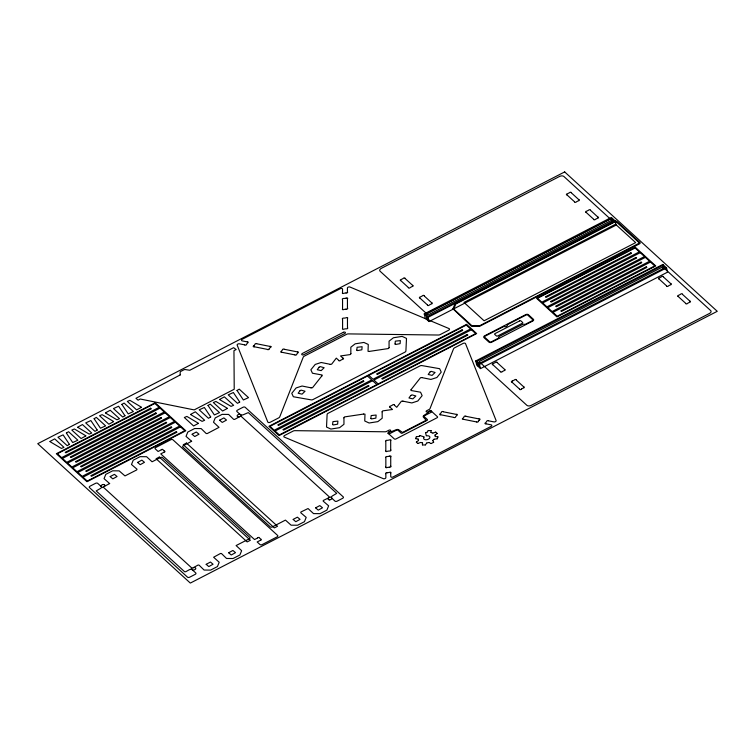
<?xml version="1.0" encoding="UTF-8"?>
<svg xmlns="http://www.w3.org/2000/svg" width="755" height="755" viewBox="0 0 755 755"><rect width="100%" height="100%" fill="white"/><g stroke="black" fill="none" stroke-linecap="round" stroke-linejoin="round"><path stroke-width="1.13" d="M639.325 242.865L616.203 221.772L615.334 221.706L455.869 303.935L453.689 309.031L471.903 325.707L479.557 325.792L639.419 243.044L639.051 243.544M422.394 444.865L422.611 443.072M430.945 432.389L431.143 430.69M664.872 267.742L662.456 265.534L476.698 361.343L477.755 365.571L478.727 366.458L479.114 363.542L664.872 267.742L663.428 266.421L663.938 268.535M49.972 441.458L54.7 438.882L63.977 447.356L61.4 448.423L50.038 441.675M77.737 427.141L82.455 424.565L91.742 433.04L89.203 434.116L77.774 427.33M85.825 435.956L81.096 438.532L71.819 430.048L74.396 428.982L85.796 435.777M105.492 412.825L110.221 410.248L119.498 418.723L116.931 419.789L105.558 413.042M113.58 421.658L108.862 424.206L99.584 415.731L102.161 414.665L113.561 421.46M141.327 407.37L136.627 409.889L127.35 401.415L129.926 400.348L141.327 407.143M190.628 414.382L195.356 411.805L204.633 420.28L202.095 421.356L190.666 414.57M198.32 423.413L193.601 425.971L184.324 417.496L186.9 416.43L198.301 423.215M219.639 399.414L224.367 396.837L233.644 405.312L231.039 406.369L219.677 399.603M227.34 408.446L222.612 411.003L213.335 402.528L215.911 401.462L227.312 408.257M415.552 438.598L416.288 436.786M437.249 438.768L437.985 436.956M426.981 432.332L428.123 430.661M425.424 444.884L426.66 443.081M253.907 345.724L254.982 344.393A0.953 0.566 -14 0 1 256.681 343.695M269.205 348.772L270.281 347.451A0.953 0.566 -14 0 0 270.96 346.772M321.809 375.962L312.523 387.711L311.069 387.919M411.201 389.476L420.488 377.736L421.941 377.528M478.293 421.299L479.368 419.969M419.27 436.305L419.846 435.644M432.757 440.476L434.021 439.268M104.266 486.484L104.464 486.324A1.991 1.189 -14 0 0 103.463 484.521L103.171 484.531M328.661 497.847L328.463 498.007A1.991 1.189 -14 0 0 329.473 499.819L329.756 499.81M416.373 442.015L418.449 440.59M435.04 435.003L437.164 433.54M322.083 375.848L322.111 374.99L312.466 373.234L310.862 369.79L315.222 364.429L321.177 362.494L330.086 364.278M385.852 473.829L385.862 477.604A1.529 0.906 -14 0 1 384.956 478.594A1.529 0.906 -14 0 1 383.342 478.679L284.295 437.098A1.652 0.982 -14 0 1 284.644 435.456L293.053 431.124A2.548 1.519 -14 0 1 294.969 430.661L385.012 431.794A2.038 1.217 -14 0 0 386.541 431.426L388.9 430.208A1.227 0.727 -14 0 1 390.543 430.227A1.227 0.727 -14 0 1 390.108 431.313L387.985 433.134L394.299 438.919A1.274 0.755 -14 0 0 395.998 438.938L436.956 417.817A1.274 0.755 -14 0 0 437.409 416.684L431.067 410.918L427.925 411.805A1.227 0.727 -14 0 1 426.282 411.796A1.227 0.727 -14 0 1 426.726 410.711L429.085 409.493A2.038 1.217 -14 0 0 430.02 408.578L453.5 348.904A2.548 1.519 -14 0 1 454.67 347.762L463.079 343.431A1.652 0.982 -14 0 1 465.524 343.638L496.092 420.526A1.529 0.906 -14 0 1 495.525 421.573A1.529 0.906 -14 0 1 493.883 421.885L488.598 420.837M410.994 389.561L410.956 390.477L420.554 392.213L422.149 395.648L417.798 401.018L411.843 402.943L402.934 401.169M388.542 432.124L388.089 433.247M424.234 313.929L611.314 217.44L615.07 220.866L616.127 225.103L429.038 321.583L425.291 318.157L424.234 313.929L427.991 317.355L429.038 321.583M161.192 449.886L158.106 451.481L155.266 448.866A1.623 0.963 -14 0 1 155.87 447.451L170.762 439.769A1.614 0.963 -14 0 1 172.904 439.769L277.642 535.455A1.614 0.963 -14 0 1 277.066 536.89L262.174 544.572A1.614 0.963 -14 0 1 260.013 544.553L257.172 541.967L260.267 540.372M427.726 316.6L613.475 220.79L611.059 218.591L425.31 314.391L428.774 320.828L427.726 316.6L425.31 314.391L611.05 218.62L612.503 219.903L613.032 222.017M163.826 452.292L160.749 453.878L254.558 539.561L257.634 537.975M427.991 317.355L615.07 220.866M475.707 360.956L662.796 264.467L666.542 267.893L667.599 272.13L480.52 368.61L476.764 365.184L475.707 360.956L479.463 364.382L480.52 368.61M479.463 364.382L666.542 267.893M502.245 371.592L504.113 370.63A0.972 0.585 -14 0 0 504.784 369.44M512.513 380.982L514.381 380.02A0.972 0.585 -14 0 1 516.241 379.907M521.356 389.061L523.224 388.089A0.972 0.585 -14 0 0 523.894 386.9M431.162 443.544L433.625 442.279M369.318 351.49L368.034 351.301L368.27 344.45L363.901 342.44L355.18 343.818L350.83 347.206L350.839 353.576M363.702 413.957L364.986 414.184L364.75 420.997L369.11 423.008L377.84 421.63L382.19 418.242L382.172 411.871M479.651 325.754L479.217 325.858M615.174 221.772L616.203 221.772M429.491 410.994L431.199 411.013M433.021 433.077L435.597 432.105M417.94 443.449L420.582 442.458M239.741 416.609L239.458 416.703A1.991 1.189 -14 0 1 237.202 415.533A1.991 1.189 -14 0 1 240.401 414.467L240.609 414.552A2.303 1.378 -14 0 0 243.686 414.57L248.301 412.598L336.702 493.364L332.615 495.808A2.303 1.378 -14 0 0 331.549 496.847M193.186 567.732L193.469 567.637A1.991 1.189 -14 0 1 195.724 568.798A1.991 1.189 -14 0 1 192.525 569.865L192.317 569.78A2.303 1.378 -14 0 0 189.241 569.761L185.721 571.752L184.579 571.695L96.196 490.929L100.311 488.523A2.303 1.378 -14 0 0 101.378 487.494M426.839 442.977L428.887 442.477M425.707 432.624L426.801 432.426M346.064 292.931L343.902 293.27A0.972 0.585 -14 0 1 342.44 292.77M343.912 298.527L346.073 298.187M346.092 309.125L343.931 309.465A0.953 0.566 -14 0 1 342.487 308.993M369.497 351.377L388.514 348.527L389.202 347.621M363.523 414.07L344.507 416.92L343.808 417.826M389.363 456.228L387.202 456.567A1 0.595 -14 0 0 385.701 457.549M389.372 467.156L387.221 467.496A0.953 0.566 -14 0 1 385.777 467.034M387.211 472.762L389.372 472.422A0.982 0.585 -14 0 1 390.845 472.923M416.439 436.692L419.091 436.399M434.219 439.183L437.098 438.863M428.293 430.586L431.039 430.614M422.507 444.94L425.244 444.969M103.737 484.531L103.463 484.512A1.991 1.189 -14 0 0 101.085 486.324L101.142 486.484M329.189 499.81L329.463 499.819A1.991 1.189 -14 0 0 331.86 498.007L331.785 497.847M415.637 438.693L418.072 439.023M435.342 436.513L437.9 436.862M247.111 341.855L242.232 340.882A1.529 0.906 -14 0 1 242.232 339.278L340.288 288.703A1.529 0.906 -14 0 1 342.534 289.156L342.543 292.638M256.842 343.789L269.78 346.375M284.324 349.282L297.262 351.858M244.677 344.865L239.392 343.808A1.529 0.906 -14 0 0 237.749 344.12A1.529 0.906 -14 0 0 237.183 345.167L267.798 422.036A1.652 0.982 -14 0 0 270.196 422.262L278.604 417.93A2.548 1.519 -14 0 0 279.775 416.788L303.265 357.106A2.038 1.217 -14 0 1 304.199 356.2L346.743 334.257A2.038 1.217 -14 0 1 348.263 333.899L438.315 335.022A2.548 1.519 -14 0 0 440.231 334.569L448.64 330.237A1.652 0.982 -14 0 0 449.017 328.567L349.933 287.013A1.529 0.906 -14 0 0 348.319 287.098A1.529 0.906 -14 0 0 347.413 288.089L347.423 291.874M254.407 346.79L267.345 349.376M281.889 352.283L294.818 354.869M443.279 411.786L456.218 414.363M465.929 416.316L478.868 418.902M440.835 414.788L453.774 417.373M463.495 419.318L476.433 421.903M486.163 423.838L491.043 424.81A1.529 0.906 -14 0 1 491.043 426.424L392.987 476.99A1.529 0.906 -14 0 1 390.741 476.547L390.731 473.055M422.026 377.642L430.935 379.425L436.89 377.5L441.25 372.13L439.646 368.695L421.913 365.59A2.038 1.217 -14 0 0 419.969 365.911L328.104 413.287A2.038 1.217 -14 0 0 327.113 414.486L326.519 427.047L330.888 429.057L339.608 427.679L343.959 424.282L343.94 417.921M310.984 387.806L302.075 386.022L296.12 387.947L291.76 393.317L293.365 396.752L311.098 399.857A2.038 1.217 -14 0 0 313.042 399.527L404.906 352.16A2.038 1.217 -14 0 0 405.907 350.962L406.501 338.41L402.132 336.39L393.412 337.768L389.061 341.166L389.07 347.526M420.799 442.449L422.517 442.968M420.016 435.597L424.14 436.909M431.03 432.492L432.813 433.077M429.085 442.487L430.973 443.553M330.209 364.429L331.624 364.184L336.305 358.134L338.693 360.314M402.849 401.047L401.386 401.254L396.734 407.294L394.355 405.124M571.29 192.78L578.764 199.613M590.401 210.239L597.875 217.072M663.324 276.858L670.799 283.691M682.435 294.318L689.91 301.151M567.062 194.96L574.546 201.793M586.173 212.419L593.656 219.252M659.096 279.039L666.571 285.871M678.207 296.498L685.682 303.331M405.095 278.491L412.57 285.324M424.206 295.951L431.69 302.783M497.13 362.57L504.604 369.403M516.241 380.029L523.715 386.862M400.867 280.671L408.351 287.504M419.988 298.131L427.462 304.963M492.902 364.75L500.386 371.583M512.013 382.209L519.497 389.042M476.698 361.343L479.114 363.542M435.777 432.115L437.202 433.417M342.921 358.134L340.533 355.954L350.282 354.567L351.009 353.699M390.127 407.304L392.515 409.484L382.738 410.88L382.039 411.786M416.345 442.137L417.76 443.44M241.449 416.618L329.123 496.724M164.316 451.056L163.052 449.905A0.972 0.585 -14 0 0 161.306 449.763M103.803 487.617L191.477 567.713M432.719 440.618L433.691 442.156M611.05 218.62L612.72 222.3M662.796 264.467L663.853 268.695M662.456 265.534L663.249 268.714M477.67 362.23L478.727 366.458M426.754 315.713L427.802 319.941M418.195 439.117L418.515 440.448M425.603 432.719L426.282 435.805M434.965 435.135L435.22 436.418M390.684 440.656L390.694 449.905M390.722 456.85L390.741 466.099M385.805 441.42L385.814 450.669M385.843 457.624L385.852 466.873M347.432 298.82L347.451 308.068M347.46 318.459L347.479 327.708M342.553 299.584L342.562 308.833M342.581 319.233L342.6 328.482M429.057 411.22A1.236 0.736 -14 0 0 428.576 411.626L428.453 411.956A1.368 0.812 -14 0 0 428.632 412.372L424.301 415.184A2.293 1.368 -14 0 0 423.48 417.213L426.16 420.242L402.547 432.455L398.914 429.888A2.293 1.368 -14 0 0 395.837 429.859L390.703 431.935A1.368 0.812 -14 0 0 390.175 431.7L389.674 431.69A1.236 0.736 -14 0 0 388.976 431.898M244.78 344.95A0.972 0.585 -14 0 0 246.555 344.252L247.612 342.93A0.972 0.585 -14 0 0 247.319 341.826M347.526 291.968A0.972 0.585 -14 0 1 346.054 292.94M342.411 299.509A1 0.595 -14 0 1 343.94 298.527M346.064 298.178A0.953 0.566 -14 0 1 347.206 297.932A1 0.595 -14 0 1 347.574 298.697M347.583 308.144A1 0.595 -14 0 1 346.054 309.125M284.154 349.188A0.953 0.566 -14 0 0 282.445 349.886L281.389 351.207A1 0.595 -14 0 0 281.681 352.34M294.988 354.954A0.953 0.566 -14 0 0 296.696 354.255L297.763 352.934A1 0.595 -14 0 0 297.47 351.802M347.602 318.336A1 0.595 -14 0 0 346.073 317.836L343.94 318.176A0.953 0.566 -14 0 0 342.808 318.27A1 0.595 -14 0 0 342.44 319.157M347.621 327.783A1 0.595 -14 0 1 346.083 328.765L343.959 329.105A0.953 0.566 -14 0 1 342.515 328.642M254.199 346.856A1 0.595 -14 0 1 253.925 345.705M267.412 349.489A1 0.595 -14 0 0 268.752 349.499A0.953 0.566 -14 0 0 269.214 348.772M269.988 346.318A1 0.595 -14 0 1 270.969 346.772M343.1 358.172A0.972 0.585 -14 0 1 342.421 359.371L340.552 360.324A0.972 0.585 -14 0 1 338.693 360.437M394.346 404.991A0.972 0.585 -14 0 0 392.477 405.105L390.618 406.067A0.972 0.585 -14 0 0 389.948 407.266M385.739 450.829A0.953 0.566 -14 0 0 387.192 451.311L389.335 450.961A0.944 0.566 -14 0 0 390.467 450.858A1 0.595 -14 0 0 390.835 449.98M390.826 440.533A1 0.595 -14 0 0 389.287 440.033L387.164 440.363A1 0.595 -14 0 0 385.663 441.345M390.873 466.175A1 0.595 -14 0 1 389.344 467.156M389.325 456.228A1 0.595 -14 0 1 390.863 456.728M456.426 414.306A1 0.595 -14 0 1 456.69 415.458L455.633 416.769A0.944 0.566 -14 0 1 453.944 417.458M440.637 414.844A1 0.595 -14 0 1 440.363 413.693L441.42 412.381A0.953 0.566 -14 0 1 441.873 411.664A1 0.595 -14 0 1 443.204 411.673M479.076 418.846A1 0.595 -14 0 1 479.349 419.988M478.302 421.299A0.944 0.566 -14 0 1 476.603 421.998M463.287 419.374A1 0.595 -14 0 1 463.013 418.232L464.07 416.92A0.953 0.566 -14 0 1 464.523 416.194A1 0.595 -14 0 1 465.863 416.203M426.905 435.805A3.199 1.906 -14 0 1 429.85 437.655A3.199 1.906 -14 0 1 425.735 439.769A3.199 1.906 -14 0 1 423.97 437.315M260.475 540.335A0.972 0.585 -14 0 0 260.768 539.136L259.493 537.985A0.972 0.585 -14 0 0 257.738 537.843M164.326 451.046A0.972 0.585 -14 0 1 164.033 452.254M566.882 194.922A0.972 0.585 -14 0 1 567.562 193.714L569.43 192.761A0.972 0.585 -14 0 1 571.28 192.657M578.943 199.65A0.972 0.585 -14 0 1 578.264 200.858L576.405 201.811A0.972 0.585 -14 0 1 574.546 201.915M585.993 212.381A0.972 0.585 -14 0 1 586.673 211.183L588.541 210.23A0.972 0.585 -14 0 1 590.401 210.116M598.054 217.11A0.972 0.585 -14 0 1 597.375 218.318L595.516 219.271A0.972 0.585 -14 0 1 593.656 219.384M424.206 295.828A0.972 0.585 -14 0 0 422.338 295.941L420.478 296.904A0.972 0.585 -14 0 0 419.808 298.093M427.462 305.095A0.972 0.585 -14 0 0 429.34 304.982L431.19 304.02A0.972 0.585 -14 0 0 431.869 302.821M405.095 278.368A0.972 0.585 -14 0 0 403.217 278.472L401.367 279.444A0.972 0.585 -14 0 0 400.688 280.634M408.351 287.636A0.972 0.585 -14 0 0 410.229 287.523L412.079 286.56A0.972 0.585 -14 0 0 412.749 285.362M685.691 303.453A0.972 0.585 -14 0 0 687.56 303.35L689.419 302.377A0.972 0.585 -14 0 0 690.089 301.188M682.426 294.186A0.972 0.585 -14 0 0 680.557 294.299L678.707 295.271A0.972 0.585 -14 0 0 678.028 296.46M666.571 285.994A0.972 0.585 -14 0 0 668.449 285.881L670.298 284.918A0.972 0.585 -14 0 0 670.978 283.729M663.315 276.726A0.972 0.585 -14 0 0 661.446 276.84L659.587 277.802A0.972 0.585 -14 0 0 658.917 279.001M502.254 371.592A0.972 0.585 -14 0 1 500.386 371.705M492.722 364.712A0.972 0.585 -14 0 1 493.402 363.504L495.271 362.551A0.972 0.585 -14 0 1 497.13 362.438M521.375 389.061A0.972 0.585 -14 0 1 519.497 389.174M511.833 382.172A0.972 0.585 -14 0 1 512.513 380.973M431.454 411.239A1.274 0.755 -14 0 1 430.992 412.372L424.744 415.59A1.274 0.755 -14 0 0 424.291 416.722L427.368 419.525A1.019 0.604 -14 0 1 427 420.431L402.434 433.096A1.019 0.604 -14 0 1 401.065 433.087L397.998 430.284A1.274 0.755 -14 0 0 396.29 430.265L390.042 433.493A1.274 0.755 -14 0 1 388.334 433.474M385.748 473.734A0.982 0.585 -14 0 1 387.221 472.753M485.956 423.876A0.982 0.585 -14 0 1 485.654 422.753L486.739 421.432A0.982 0.585 -14 0 1 488.494 420.733M109.645 483.568L102.265 487.522L97.697 483.351A1.614 0.963 -14 0 0 95.536 483.332L90.043 486.163A1.614 0.963 -14 0 0 89.468 487.598L187.523 577.179A1.614 0.963 -14 0 0 189.684 577.197L195.177 574.366A1.614 0.963 -14 0 0 195.753 572.932L191.175 568.817L198.112 565.033L199.056 565.136L204.095 570.044L210.598 570.101L217.459 566.561L219.195 562.258L213.618 557.237L220.479 553.481L221.508 553.557L226.538 558.473L233.04 558.521L239.901 554.982L241.638 550.688L236.107 545.554L249.282 538.796A1.529 0.906 -14 0 0 249.83 537.437L162.41 457.577A1.529 0.906 -14 0 0 160.362 457.558L152.076 461.786L146.602 456.709L140.1 456.662L133.239 460.201L131.502 464.495L137.014 469.223L136.664 469.959L124.971 475.924L119.158 470.865L112.655 470.818L105.794 474.357L104.058 478.651L109.645 483.568M110.183 476.632L112.797 478.878L117.044 476.528L114.439 474.338L110.192 476.575M137.599 462.428L140.203 464.674L144.46 462.324L141.846 460.135L137.599 462.428M191.628 441.279L183.399 445.676A1.529 0.906 -14 0 0 182.852 447.036L270.281 526.896A1.529 0.906 -14 0 0 272.329 526.915L285.447 520.101L291.09 525.178L297.593 525.235L304.454 521.696L306.19 517.392L300.735 512.721L300.896 512.003L308.059 508.53L313.533 513.608L320.035 513.655L326.896 510.116L328.633 505.822L323.159 501.131L323.282 500.471L330.501 496.95L334.984 501.122A1.614 0.963 -14 0 0 337.155 501.141L342.638 498.309A1.614 0.963 -14 0 0 343.223 496.875L245.167 407.294A1.614 0.963 -14 0 0 242.997 407.275L237.514 410.107A1.614 0.963 -14 0 0 236.928 411.541L241.496 415.712L234.578 419.44L233.625 419.336L228.595 414.429L222.093 414.372L215.232 417.911L213.495 422.215L219.025 427.349L207.285 433.54L206.219 433.53L201.141 428.585L194.639 428.529L187.778 432.068L186.041 436.371L191.628 441.279M192.138 434.304L194.743 436.541L198.999 434.2L196.3 432.011L192.166 434.191M206.19 564.334L208.795 566.58L213.052 564.23L210.447 562.041L206.19 564.334M219.639 420.186L222.244 422.423L226.5 420.082L223.895 417.892L219.639 420.186M228.652 552.754L231.256 555L235.513 552.651L232.899 550.461L228.652 552.754M293.185 519.468L295.79 521.714L300.046 519.365L297.432 517.175L293.214 519.355M315.637 507.888L318.251 510.135L322.498 507.785L319.809 505.595L315.647 507.832M356.804 350.16L357.502 350.594L361.871 349.782L362.098 346.705L357.087 347.3L356.804 350.131M395.035 344.025L395.743 344.45L400.103 343.638L400.358 340.618L395.327 341.156L395.035 343.997M332.568 424.527L333.276 424.961L337.636 424.159L337.891 421.092L332.946 421.62L332.568 424.527M370.809 418.487L371.507 418.921L375.877 418.119L376.122 415.042L371.186 415.571L370.809 418.43M299.933 390.779L298.159 393.242L302.066 394.157L305.039 391.241L301.075 390.127L299.933 390.779M319.044 367.251L317.26 369.714L321.168 370.63L324.14 367.713L320.177 366.6L319.044 367.223M410.758 395.507L408.965 397.97L412.862 398.885L415.854 395.979L411.985 394.856L410.758 395.507M429.991 372.007L428.198 374.471L432.096 375.386L435.088 372.479L431.209 371.356L430.001 371.951M66.364 433.04L72.697 442.534L77.859 440.203L68.582 431.728L66.364 433.011M69.441 444.346L67.223 445.686L57.937 437.211L63.099 434.88L69.432 444.374M94.12 418.723L100.462 428.217L105.624 425.886L96.338 417.402L94.13 418.685M97.197 430.029L94.979 431.369L85.702 422.894L90.855 420.563L97.197 430.029M121.885 404.397L128.227 413.9L133.38 411.56L124.103 403.085L121.904 404.34M124.962 415.703L122.744 417.053L113.467 408.578L118.62 406.237L124.962 415.741M208.021 405.444L214.354 414.939L219.516 412.607L210.239 404.133L208.021 405.416M210.702 416.949L208.484 418.298L199.207 409.814L204.36 407.483L210.702 416.949M237.032 390.477L243.374 399.971L248.527 397.64L239.25 389.165L237.042 390.448M239.713 401.99L233.37 392.524L228.218 394.856L237.495 403.33L239.694 402.075M180.19 374.942L135.966 398.31L138.099 400.178L140.185 399.017L194.177 409.899L234.22 389.25L233.956 350.66L236.145 349.546L233.597 347.668L189.798 370.252L185.381 369.582A1.529 0.906 -14 0 0 183.88 369.818L180.936 371.337A1.529 0.906 -14 0 0 180.19 372.262L180.19 374.942M452.972 308.804L471.186 325.99A1.529 0.906 -14 0 0 472.101 326.283L478.953 326.33A1.529 0.906 -14 0 0 480.095 326.066L639.428 243.884A1.529 0.915 -14 0 0 639.966 242.525L616.863 221.432A1.548 0.925 -14 0 0 614.797 221.423L455.501 303.595A1.529 0.906 -14 0 0 454.803 304.265L452.972 308.804M564.674 171.923L37.75 443.685L190.326 583.077L717.25 311.315L564.674 171.923M559.549 176.444L381.275 268.384A3.237 1.925 -14 0 0 380.105 271.243L428.038 314.948L611.692 220.234L563.862 176.462A3.237 1.925 -14 0 0 559.549 176.444M155.162 402.774L56.342 453.736L86.976 481.728L185.805 430.765L155.162 402.774M154.888 403.453L57.361 453.746L61.617 457.634L159.145 407.332L154.888 403.453M150.67 408.219L65.213 452.292L65.836 452.858L151.293 408.785L150.67 408.219M160.022 408.134L62.486 458.436L66.742 462.315L164.269 412.013L160.022 408.134M155.794 412.9L70.338 456.973L70.97 457.549L156.427 413.476L155.794 412.9M165.147 412.815L67.62 463.117L71.867 467.005L169.394 416.703L165.147 412.815M160.928 417.581L75.472 461.664L76.095 462.23L161.551 418.157L160.928 417.581M170.271 417.506L72.744 467.798L77.001 471.686L174.528 421.384L170.271 417.506M166.053 422.272L80.596 466.345L81.219 466.92L166.676 422.838L166.053 422.272M343.365 332.313L302.415 353.434A1.397 0.831 -14 0 0 301.915 354.68A1.397 0.831 -14 0 0 303.784 354.69L344.742 333.568A1.397 0.831 -14 0 0 345.243 332.332A1.397 0.831 -14 0 0 343.365 332.313M175.396 422.187L77.869 472.488L82.125 476.367L179.652 426.075L175.396 422.187M171.177 426.952L85.721 471.026L86.344 471.601L171.81 427.528L171.177 426.952M180.53 426.868L83.003 477.169L87.25 481.058L184.777 430.756L180.53 426.868M176.311 431.643L90.845 475.716L91.478 476.282L176.934 432.209L176.311 431.643M159.305 457.068L156.096 458.729L247.159 541.92L250.367 540.269L159.305 457.068M186.466 443.062L183.257 444.714L274.329 527.905L277.538 526.254L186.466 443.062M615.542 224.263L463.995 302.425L484.087 320.781L635.663 242.61L615.542 224.263M466.59 324.386L268.94 426.32L279.067 435.578L476.66 333.578L466.59 324.386M367.487 376.028L269.96 426.33L274.216 430.218L371.743 379.916L367.487 376.028M466.316 325.056L368.789 375.358L373.036 379.246L470.563 328.944L466.316 325.056M363.268 380.803L277.812 424.876L278.435 425.442L363.901 381.369L363.268 380.803M462.088 329.831L376.632 373.904L377.264 374.48L462.711 330.397L462.088 329.831M372.621 380.718L275.094 431.011L279.341 434.899L376.868 384.597L372.621 380.718M471.441 329.746L373.914 380.048L378.17 383.927L475.697 333.625L471.441 329.746M635.37 247.319L536.541 298.282L556.926 316.911L655.755 265.939L635.37 247.319M368.402 385.484L282.936 429.557L283.569 430.133L369.025 386.05L368.402 385.484M467.213 334.512L381.766 378.595L382.389 379.161L467.845 335.088L467.213 334.512M635.097 247.989L537.569 298.291L541.816 302.179L639.343 251.877L635.097 247.989M630.878 252.765L545.421 296.838L546.044 297.404L631.501 253.331L630.878 252.765M640.221 252.68L542.694 302.972L546.95 306.86L644.477 256.558L640.221 252.68M636.003 257.446L550.546 301.519L551.169 302.094L636.625 258.012L636.003 257.446M525.65 314.665L484.691 335.786A2.038 1.217 -14 0 0 483.964 337.589L488.985 342.175A2.038 1.217 -14 0 0 491.713 342.204L532.671 321.083A2.038 1.217 -14 0 0 533.398 319.271L528.377 314.684A2.038 1.217 -14 0 0 525.65 314.665M504.01 326.405L485.097 336.154A1.208 0.717 -14 0 0 484.672 337.23L489.693 341.817A1.208 0.717 -14 0 0 491.307 341.826L498.81 337.957A1.85 1.104 -14 0 1 499.499 336.352L522.413 324.537A1.85 1.104 -14 0 1 524.857 324.527L532.266 320.705A1.208 0.717 -14 0 0 532.7 319.639L527.679 315.052A1.208 0.717 -14 0 0 526.056 315.033L507.143 324.792A1.85 1.104 -14 0 1 506.454 326.396A1.85 1.104 -14 0 1 504.01 326.405M519.657 320.894L495.082 333.568A0.953 0.566 -14 0 0 494.742 334.418L496.412 335.937A0.953 0.566 -14 0 0 497.696 335.947L522.262 323.282A0.953 0.566 -14 0 0 522.602 322.432L520.931 320.913A0.953 0.566 -14 0 0 519.657 320.894M645.355 257.361L547.819 307.662L552.075 311.541L649.602 261.249L645.355 257.361M641.127 262.127L555.671 306.2L556.303 306.775L641.759 262.702L641.127 262.127M650.48 262.042L552.953 312.343L557.199 316.232L654.727 265.93L650.48 262.042M646.261 266.817L560.805 310.89L561.427 311.456L646.884 267.383L646.261 266.817M662.748 266.874L479.095 361.588L526.915 405.359A3.237 1.925 -14 0 0 531.227 405.378L709.502 313.438A3.237 1.925 -14 0 0 710.681 310.588L662.748 266.874"/></g></svg>
